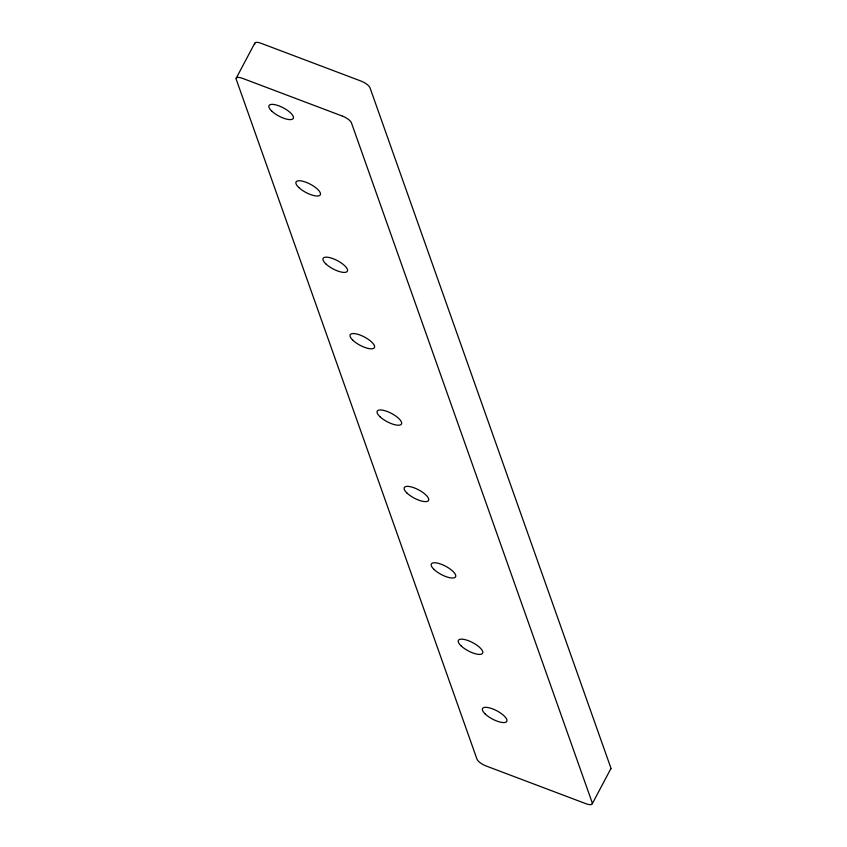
<?xml version="1.0" encoding="UTF-8"?>
<svg xmlns="http://www.w3.org/2000/svg" width="847" height="847" viewBox="0 0 847 847"><rect width="100%" height="100%" fill="white"/><g stroke="black" fill="none" stroke-linecap="round" stroke-linejoin="round"><path stroke-width="1.27" d="M236.122 78.379L254.682 43.335M592.318 803.665L610.878 768.621M610.454 769.256A8.576 2.922 27.9 0 0 610.793 767.731L370.001 87.77A8.576 2.922 27.9 0 0 361.076 81.09L261.003 43.271A8.576 2.922 27.9 0 0 254.778 44.224M342.506 116.134L242.433 78.316A8.576 2.922 27.9 0 0 236.207 79.269L476.999 759.23A8.576 2.922 27.9 0 0 485.924 765.91L585.997 803.729A8.576 2.922 27.9 0 0 592.222 802.776L351.431 122.815A8.576 2.922 27.9 0 0 342.506 116.134M325.83 263.872A13.721 4.68 27.9 0 0 346.836 271.813A13.721 4.68 27.9 0 0 333.083 258.674A13.721 4.68 27.9 0 0 325.83 263.872M434.045 569.47A13.721 4.68 27.9 0 0 455.051 577.41A13.721 4.68 27.9 0 0 441.298 564.271A13.721 4.68 27.9 0 0 434.045 569.47M406.994 493.07A13.721 4.68 27.9 0 0 428 501.011A13.721 4.68 27.9 0 0 414.247 487.872A13.721 4.68 27.9 0 0 406.994 493.07M298.769 187.473A13.721 4.68 27.9 0 0 319.774 195.413A13.721 4.68 27.9 0 0 306.032 182.274A13.721 4.68 27.9 0 0 298.769 187.473M352.881 340.272A13.721 4.68 27.9 0 0 373.887 348.212A13.721 4.68 27.9 0 0 360.134 335.073A13.721 4.68 27.9 0 0 352.881 340.272M461.096 645.869A13.721 4.68 27.9 0 0 482.102 653.81A13.721 4.68 27.9 0 0 468.359 640.671A13.721 4.68 27.9 0 0 461.096 645.869M379.932 416.671A13.721 4.68 27.9 0 0 400.938 424.612A13.721 4.68 27.9 0 0 387.195 411.473A13.721 4.68 27.9 0 0 379.932 416.671M485.236 714.021A13.721 4.68 27.9 0 0 506.241 721.962A13.721 4.68 27.9 0 0 492.488 708.823A13.721 4.68 27.9 0 0 485.236 714.021M271.718 111.073A13.721 4.68 27.9 0 0 292.723 119.014A13.721 4.68 27.9 0 0 278.97 105.875A13.721 4.68 27.9 0 0 271.718 111.073"/></g></svg>
